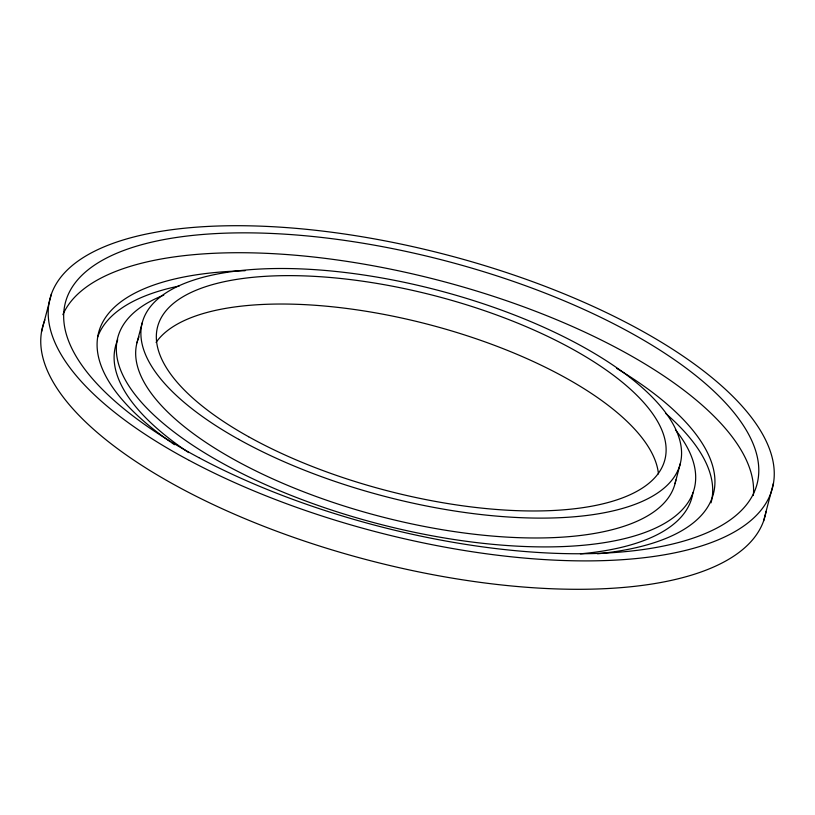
<?xml version="1.0" encoding="UTF-8"?>
<svg xmlns="http://www.w3.org/2000/svg" width="815" height="815" viewBox="0 0 815 815"><rect width="100%" height="100%" fill="white"/><g stroke="black" fill="none" stroke-linecap="round" stroke-linejoin="round"><path stroke-width="1.22" d="M41.494 331.95L51.457 293.889M136.971 342.769L142.187 322.883M675.044 483.601L680.26 463.715M763.543 521.111L773.506 483.051M97.617 337.104A317.789 121.608 14.7 0 1 179.117 286.024M665.804 413.521A317.789 121.608 14.7 0 1 712.066 498.077M711.852 499.269A317.789 121.608 14.7 0 1 711.026 502.824M62.887 314.661A357.541 136.828 14.7 0 1 440.416 280.747A357.541 136.828 14.7 0 1 753.335 495.53M616.751 368.431A317.789 121.608 14.7 0 1 597.558 553.793M174.502 444.684A317.789 121.608 14.7 0 1 171.466 442.606M170.467 441.903A317.789 121.608 14.7 0 1 245.121 270.723M766.059 511.453A373.433 142.91 14.7 0 1 364.692 559.192A373.433 142.91 14.7 0 1 44.907 319.959M675.421 429.811A297.974 114.029 14.7 0 1 376.499 523.332A297.974 114.029 14.7 0 1 163.754 295.162M692.944 492.688A297.974 114.029 14.7 0 1 580.453 553.823M188.662 452.57A297.974 114.029 14.7 0 1 117.727 339.784M675.808 479.954A278.098 106.429 14.7 0 1 376.275 515.396A278.098 106.429 14.7 0 1 138.978 336.89M156.083 342.432A262.196 100.337 14.7 0 1 428.853 324.543A262.196 100.337 14.7 0 1 658.449 473.923M198.768 457.592A357.541 136.828 14.7 0 0 755.678 488.47A357.541 136.828 14.7 0 0 279.229 233.834A357.541 136.828 14.7 0 0 198.768 457.592M189.325 460.455A373.433 142.91 14.7 0 0 771 492.708A373.433 142.91 14.7 0 0 273.361 226.743A373.433 142.91 14.7 0 0 189.325 460.455M238.724 439.356A278.098 106.429 14.7 0 0 677.754 470.734A278.098 106.429 14.7 0 0 317.198 269.816A278.098 106.429 14.7 0 0 238.724 439.356M248.585 436.718A262.196 100.337 14.7 0 0 662.514 466.302A262.196 100.337 14.7 0 0 322.577 276.876A262.196 100.337 14.7 0 0 248.585 436.718"/></g></svg>
